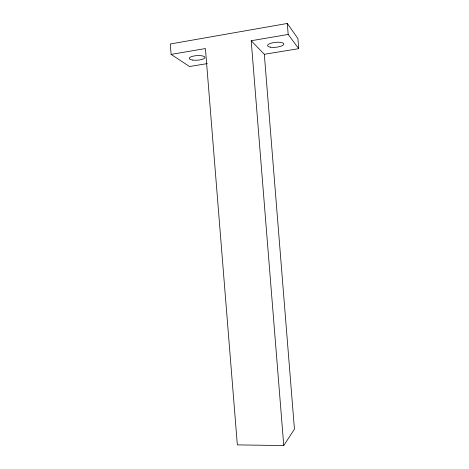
<?xml version="1.0" encoding="UTF-8"?>
<svg xmlns="http://www.w3.org/2000/svg" width="469" height="469" viewBox="0 0 469 469"><rect width="100%" height="100%" fill="white"/><g stroke="black" fill="none" stroke-linecap="round" stroke-linejoin="round"><path stroke-width="0.7" d="M298.718 48.67L297.903 38.511L287.298 23.45L170.282 43.992L171.121 54.404L205.422 48.553L237.343 444.893L283.751 445.55L294.444 429.147L264.317 54.293L251.202 40.744L288.183 34.442L298.718 48.67L264.317 54.293M207.345 63.596L189.517 66.51L171.121 54.404M251.202 40.744L283.751 445.55M287.298 23.45L288.183 34.442M192.73 60.067A7.867 2.304 -3.5 0 0 204.941 57.628A7.867 2.304 -3.5 0 0 193.633 56.034A7.867 2.304 -3.5 0 0 192.73 60.067M270.361 47.17A8.161 2.474 -5.8 0 0 283.663 44.537A8.161 2.474 -5.8 0 0 273.058 42.691A8.161 2.474 -5.8 0 0 270.361 47.17"/></g></svg>
